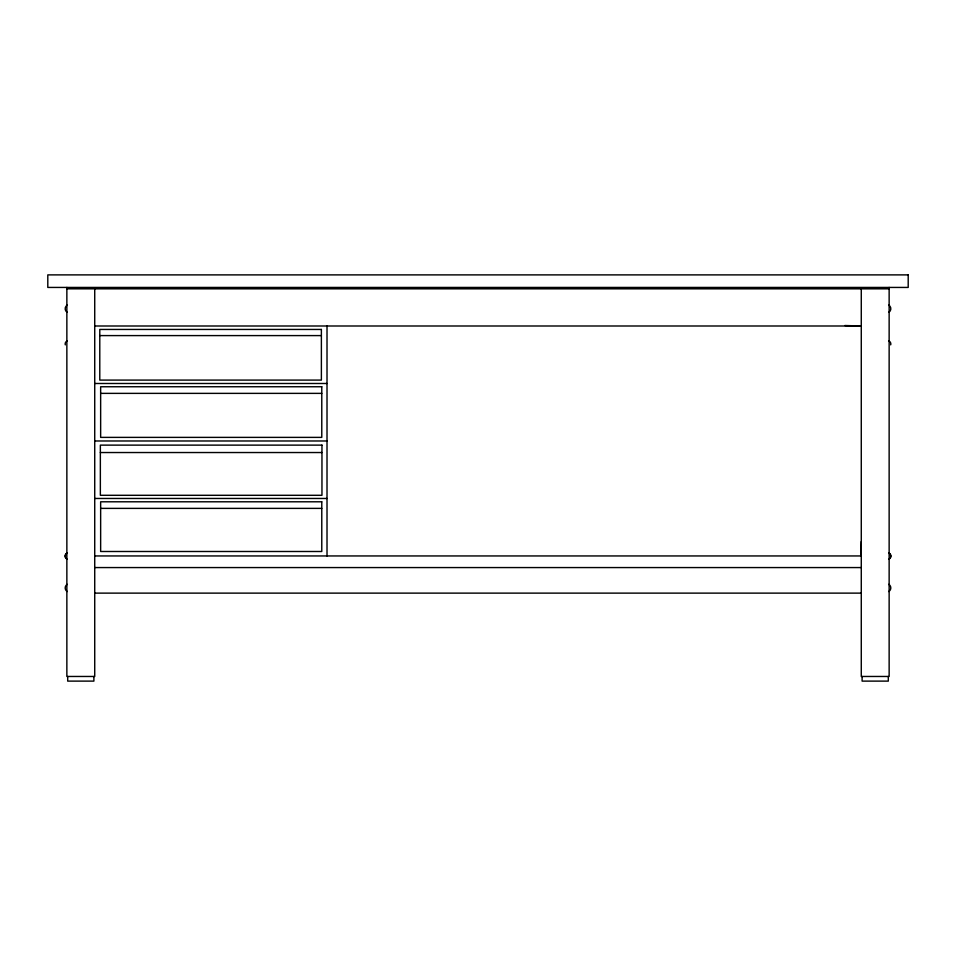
<?xml version="1.0" encoding="UTF-8"?>
<svg xmlns="http://www.w3.org/2000/svg" width="956" height="956" viewBox="0 0 956 956"><rect width="100%" height="100%" fill="white"/><g stroke="black" fill="none" stroke-linecap="round" stroke-linejoin="round"><path stroke-width="1.43" d="M66.86 288.832L889.14 288.832M94.728 325.996L861.272 325.996L844.865 325.518M99.782 335.592L321.383 335.592M94.728 383.487L327.012 383.487M100.643 393.37L321.778 393.37M94.728 440.979L327.012 440.979M100.356 452.535L321.957 452.535M94.728 498.47L327.012 498.47M100.643 508.377L321.778 508.377M861.272 541.55L860.806 555.95M94.728 555.95L861.272 555.95M94.728 567.565L861.272 567.565M94.728 593.126L861.272 593.126M889.14 287.433L889.14 676.466L861.272 676.466L861.272 288.832M888.303 676.466L888.303 681.114L862.109 681.114L862.109 676.466M327.012 325.996L327.012 555.95M94.728 288.832L94.728 676.466L66.86 676.466L66.86 287.433M93.891 676.466L93.891 681.114L67.697 681.114L67.697 676.466M888.745 305.119A4.183 4.183 0 0 1 888.745 312.361M888.745 584.319A4.183 4.183 0 0 1 888.745 591.561M67.255 312.361A4.183 4.183 0 0 1 67.255 305.119M67.255 591.561A4.183 4.183 0 0 1 67.255 584.319M65.307 344.865A4.183 3.585 0 0 1 67.255 340.838M66.394 558.459A4.183 3.585 0 0 1 67.255 552.831M67.255 559.356A4.183 3.585 0 0 1 67.255 553.142M888.745 340.838A4.183 3.585 0 0 1 890.693 344.865M888.745 552.831A4.183 3.585 0 0 1 889.606 558.459M888.745 553.142A4.183 3.585 0 0 1 888.745 559.356M908.2 274.886L47.8 274.886L47.8 287.433L908.2 287.433L908.2 274.886M321.383 329.45L99.782 329.45L99.782 380.094L321.383 380.094L321.383 329.45M321.778 386.75L100.643 386.75L100.643 437.382L321.778 437.382L321.778 386.75M321.957 445.126L100.356 445.126L100.356 495.292L321.957 495.292L321.957 445.126M321.778 501.792L100.643 501.792L100.643 551.493L321.778 551.493L321.778 501.792"/></g></svg>
